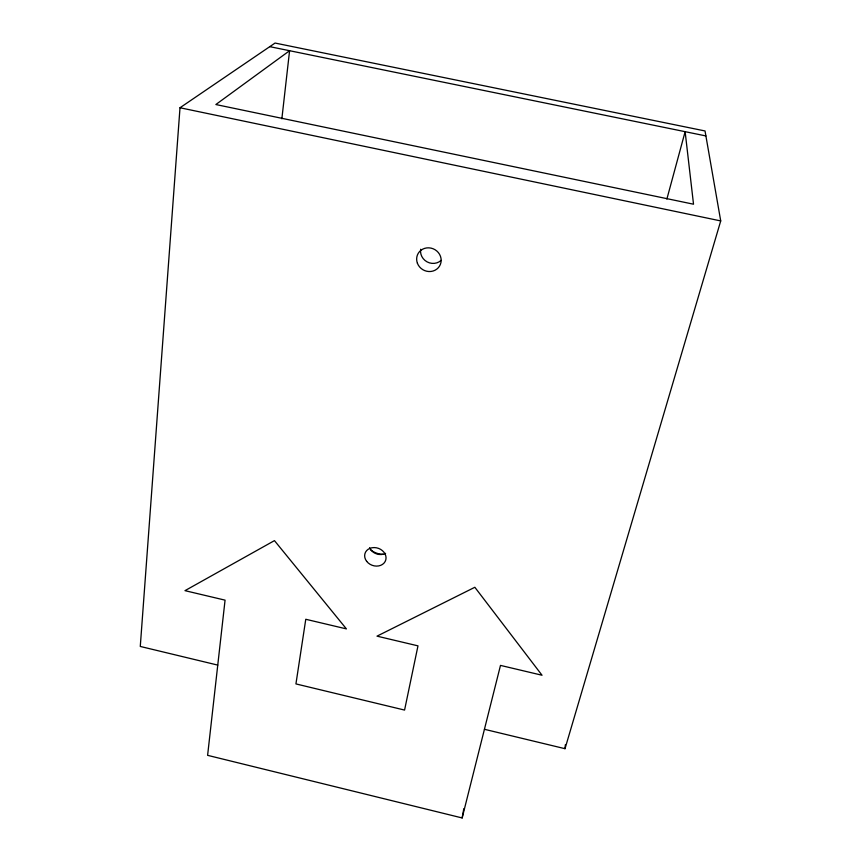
<?xml version="1.0" encoding="UTF-8"?>
<svg xmlns="http://www.w3.org/2000/svg" width="861" height="861" viewBox="0 0 861 861"><rect width="100%" height="100%" fill="white"/><g stroke="black" fill="none" stroke-linecap="round" stroke-linejoin="round"><path stroke-width="1.29" d="M484.431 729.289L565.01 748.693L720.722 220.922L705.03 130.958L275.068 43.05L180.003 107.754L140.278 646.45L217.758 665.101M565.01 748.693L565.354 744.7M281.859 118.807L289.587 50.713L215.853 104.536L693.525 204.208L685.13 131.679L666.866 199.085M462.153 817.95L500.489 665.402L542.032 675.239L474.841 587.277L377.01 636.15L417.983 645.858L404.573 710.067L295.936 683.914L305.773 619.274L346.413 628.896L274.455 540.622L184.986 590.657L225.065 600.149L207.609 755.334L462.153 817.95L463.799 808.705M269.773 46.655L705.891 135.93M180.003 107.754L720.722 220.922M441.101 260.388A12.205 11.537 28.6 0 1 427.045 261.852A12.205 11.537 28.6 0 1 420.695 249.227M385.599 553.365A10.73 8.954 19.5 0 1 369.563 547.747M383.156 554.333A17.048 14.26 19.5 0 1 370.919 550.039M366.7 561.383A10.892 9.04 19.5 0 0 385.125 561.566A10.892 9.04 19.5 0 0 374.201 547.574A10.892 9.04 19.5 0 0 366.7 561.383M417.381 263.175A12.42 11.699 28.2 0 0 438.292 267.76A12.42 11.699 28.2 0 0 431.038 248.119A12.42 11.699 28.2 0 0 417.381 263.175"/></g></svg>
